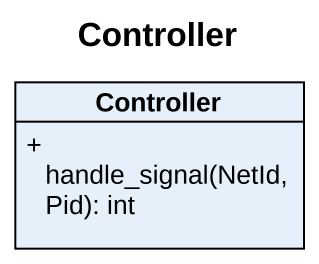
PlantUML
@startuml
title Controller
hide circle
hide empty members
skinparam classAttributeIconSize 0
class Controller {
  + handle_signal(NetId, Pid): int
}
@enduml
